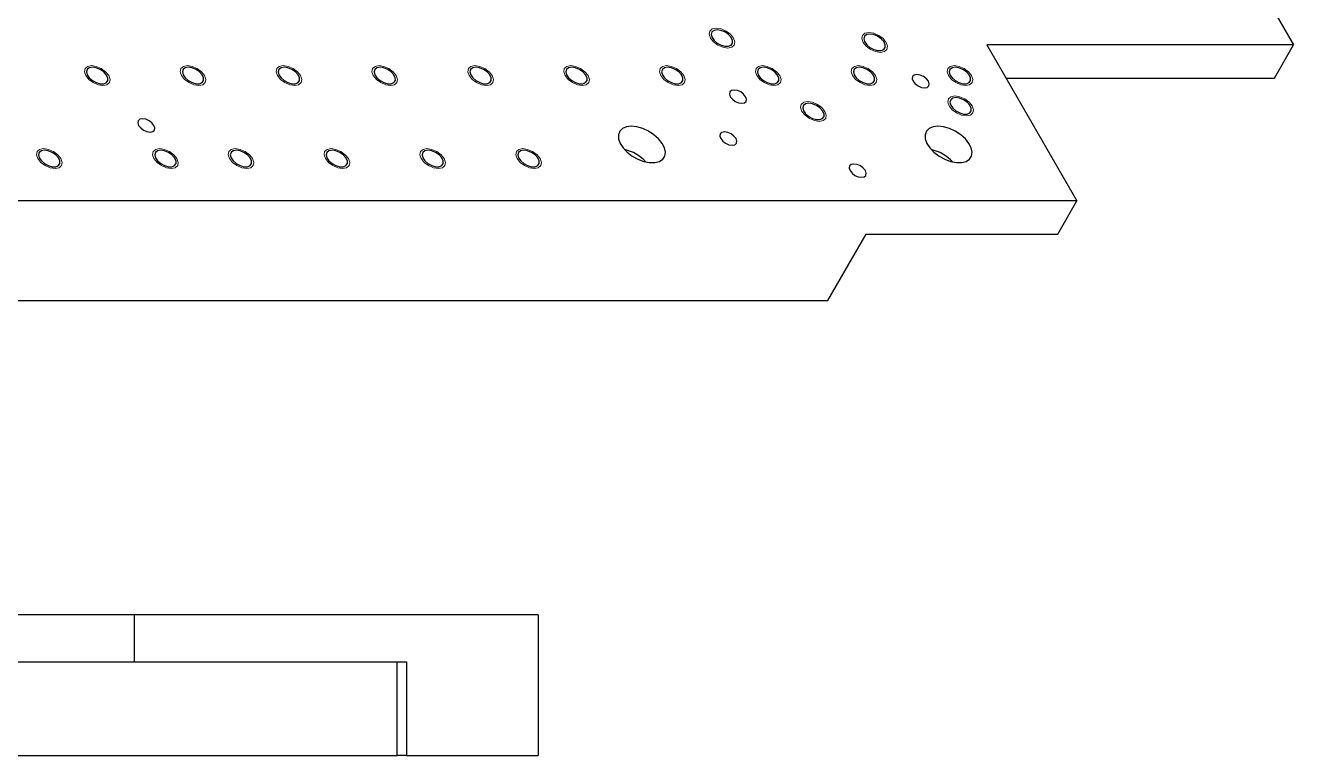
# Model space of a CAD drawing. Header units: millimetres. Extents: x 0 to 841, y 0 to 594.
# Drawn here: x 169.1 to 304.1, y 335.8 to 413.6 of the extents above; entities that cross this region are included whole.
import ezdxf

# ---------------------------------------------------------------- set-up
doc = ezdxf.new("R2010")
doc.units = ezdxf.units.MM

msp = doc.modelspace()

# ---------------------------------------------------------------- linework, layer by layer
at = {"color": 7, "linetype": 'Continuous', "lineweight": 25}
for p, q in [((295.94509304, 425.65242705), (304.10917415, 411.51029142)), ((304.10917415, 411.51029142), (271.44754168, 411.51029142)), ((271.44754168, 411.51029142), (281.03754796, 394.89811334)), ((302.06815387, 407.97475752), (304.10917415, 411.51029142)), ((273.48856196, 407.97475752), (302.06815387, 407.97475752)), ((281.03754796, 394.89811334), (148.34966603, 394.89811334)), ((278.99652768, 391.36257943), (281.03754796, 394.89811334)), ((254.50096682, 384.29151162), (258.58300738, 391.36257943)), ((258.58300738, 391.36257943), (278.99652768, 391.36257943)), ((142.22660519, 384.29151162), (254.50096682, 384.29151162)), ((180.66222092, 350.79746407), (159.91222092, 350.79746407)), ((180.66222092, 350.79746407), (180.66222092, 345.79746407)), ((223.66905337, 350.79746407), (180.66222092, 350.79746407)), ((223.66905337, 350.79746407), (223.66905337, 335.79746407)), ((119.66222092, 345.79746407), (180.66222092, 345.79746407)), ((180.66222092, 345.79746407), (209.66222092, 345.79746407)), ((208.66222092, 335.79746407), (208.66222092, 345.79746407)), ((209.66222092, 345.79746407), (209.66222092, 335.79746407)), ((110.27821642, 335.79746407), (208.66222092, 335.79746407)), ((209.66222092, 335.79746407), (208.66222092, 335.79746407)), ((209.66222092, 335.79746407), (223.66905337, 335.79746407))]:
    msp.add_line(p, q, dxfattribs=at)
at = {"color": 7, "linetype": 'Continuous', "lineweight": 18, "flags": 128}
for points in [[(242.62857872, 413.29866362), (243.14390271, 413.21792567), (243.67399134, 412.98800345), (244.13814343, 412.64390052), (244.46569602, 412.23800345), (244.60678221, 411.83210637), (244.53992291, 411.48800345), (244.27529682, 411.25808122), (243.85319089, 411.17734328), (243.3378669, 411.25808122), (242.80777827, 411.48800345), (242.34362618, 411.83210637), (242.01607359, 412.23800345), (241.8749874, 412.64390052), (241.9418467, 412.98800345), (242.20647279, 413.21792567), (242.62857872, 413.29866362)], [(258.88262899, 412.84190093), (259.39795298, 412.76116298), (259.92804161, 412.53124076), (260.3921937, 412.18713783), (260.7197463, 411.78124076), (260.86083249, 411.37534368), (260.79397318, 411.03124076), (260.5293471, 410.80131853), (260.10724116, 410.72058059), (259.59191718, 410.80131853), (259.06182854, 411.03124076), (258.59767646, 411.37534368), (258.27012386, 411.78124076), (258.12903767, 412.18713783), (258.19589698, 412.53124076), (258.46052306, 412.76116298), (258.88262899, 412.84190093)], [(176.1041629, 409.30636702), (176.61948689, 409.22562908), (177.14957552, 408.99570685), (177.61372761, 408.65160393), (177.9412802, 408.24570685), (178.08236639, 407.83980978), (178.01550709, 407.49570685), (177.750881, 407.26578463), (177.32877507, 407.18504668), (176.81345108, 407.26578463), (176.28336245, 407.49570685), (175.81921036, 407.83980978), (175.49165777, 408.24570685), (175.35057158, 408.65160393), (175.41743088, 408.99570685), (175.68205697, 409.22562908), (176.1041629, 409.30636702)], [(186.31092305, 409.30636702), (186.82624704, 409.22562908), (187.35633567, 408.99570685), (187.82048776, 408.65160393), (188.14804035, 408.24570685), (188.28912654, 407.83980978), (188.22226724, 407.49570685), (187.95764115, 407.26578463), (187.53553522, 407.18504668), (187.02021123, 407.26578463), (186.4901226, 407.49570685), (186.02597051, 407.83980978), (185.69841792, 408.24570685), (185.55733172, 408.65160393), (185.62419103, 408.99570685), (185.88881711, 409.22562908), (186.31092305, 409.30636702)], [(196.5176832, 409.30636702), (197.03300718, 409.22562908), (197.56309582, 408.99570685), (198.0272479, 408.65160393), (198.3548005, 408.24570685), (198.49588669, 407.83980978), (198.42902738, 407.49570685), (198.1644013, 407.26578463), (197.74229537, 407.18504668), (197.22697138, 407.26578463), (196.69688275, 407.49570685), (196.23273066, 407.83980978), (195.90517806, 408.24570685), (195.76409187, 408.65160393), (195.83095118, 408.99570685), (196.09557726, 409.22562908), (196.5176832, 409.30636702)], [(206.72444335, 409.30636702), (207.23976733, 409.22562908), (207.76985596, 408.99570685), (208.23400805, 408.65160393), (208.56156065, 408.24570685), (208.70264684, 407.83980978), (208.63578753, 407.49570685), (208.37116145, 407.26578463), (207.94905551, 407.18504668), (207.43373153, 407.26578463), (206.9036429, 407.49570685), (206.43949081, 407.83980978), (206.11193821, 408.24570685), (205.97085202, 408.65160393), (206.03771133, 408.99570685), (206.30233741, 409.22562908), (206.72444335, 409.30636702)], [(216.9312035, 409.30636702), (217.44652748, 409.22562908), (217.97661611, 408.99570685), (218.4407682, 408.65160393), (218.7683208, 408.24570685), (218.90940699, 407.83980978), (218.84254768, 407.49570685), (218.5779216, 407.26578463), (218.15581566, 407.18504668), (217.64049168, 407.26578463), (217.11040305, 407.49570685), (216.64625096, 407.83980978), (216.31869836, 408.24570685), (216.17761217, 408.65160393), (216.24447148, 408.99570685), (216.50909756, 409.22562908), (216.9312035, 409.30636702)], [(227.13796364, 409.30636701), (227.65328762, 409.22562906), (228.18337625, 408.99570684), (228.64752834, 408.65160391), (228.97508094, 408.24570684), (229.11616713, 407.83980976), (229.04930782, 407.49570684), (228.78468174, 407.26578462), (228.3625758, 407.18504667), (227.84725182, 407.26578462), (227.31716319, 407.49570684), (226.8530111, 407.83980976), (226.5254585, 408.24570684), (226.38437231, 408.65160391), (226.45123162, 408.99570684), (226.7158577, 409.22562906), (227.13796364, 409.30636701)], [(237.34472379, 409.30636701), (237.86004777, 409.22562906), (238.3901364, 408.99570684), (238.85428849, 408.65160391), (239.18184109, 408.24570684), (239.32292728, 407.83980976), (239.25606797, 407.49570684), (238.99144189, 407.26578462), (238.56933595, 407.18504667), (238.05401197, 407.26578462), (237.52392334, 407.49570684), (237.05977125, 407.83980976), (236.73221865, 408.24570684), (236.59113246, 408.65160391), (236.65799177, 408.99570684), (236.92261785, 409.22562906), (237.34472379, 409.30636701)], [(247.55148393, 409.30636701), (248.06680792, 409.22562906), (248.59689655, 408.99570684), (249.06104864, 408.65160391), (249.38860124, 408.24570684), (249.52968743, 407.83980976), (249.46282812, 407.49570684), (249.19820204, 407.26578462), (248.7760961, 407.18504667), (248.26077212, 407.26578462), (247.73068348, 407.49570684), (247.2665314, 407.83980976), (246.9389788, 408.24570684), (246.79789261, 408.65160391), (246.86475192, 408.99570684), (247.129378, 409.22562906), (247.55148393, 409.30636701)], [(257.75824408, 409.30636701), (258.27356807, 409.22562906), (258.8036567, 408.99570684), (259.26780879, 408.65160391), (259.59536138, 408.24570684), (259.73644758, 407.83980976), (259.66958827, 407.49570684), (259.40496219, 407.26578462), (258.98285625, 407.18504667), (258.46753226, 407.26578462), (257.93744363, 407.49570684), (257.47329155, 407.83980976), (257.14573895, 408.24570684), (257.00465276, 408.65160391), (257.07151206, 408.99570684), (257.33613815, 409.22562906), (257.75824408, 409.30636701)], [(267.96500423, 409.30636701), (268.48032822, 409.22562906), (269.01041685, 408.99570684), (269.47456894, 408.65160391), (269.80212153, 408.24570684), (269.94320772, 407.83980976), (269.87634842, 407.49570684), (269.61172233, 407.26578462), (269.1896164, 407.18504667), (268.67429241, 407.26578462), (268.14420378, 407.49570684), (267.68005169, 407.83980976), (267.3524991, 408.24570684), (267.21141291, 408.65160391), (267.27827221, 408.99570684), (267.5428983, 409.22562906), (267.96500423, 409.30636701)], [(252.37164123, 405.48449669), (252.88696521, 405.40375874), (253.41705384, 405.17383652), (253.88120593, 404.8297336), (254.20875853, 404.42383652), (254.34984472, 404.01793945), (254.28298541, 403.67383652), (254.01835933, 403.4439143), (253.59625339, 403.36317635), (253.08092941, 403.4439143), (252.55084078, 403.67383652), (252.08668869, 404.01793945), (251.75913609, 404.42383652), (251.6180499, 404.8297336), (251.68490921, 405.17383652), (251.94953529, 405.40375874), (252.37164123, 405.48449669)], [(268.04258638, 406.07592985), (268.55791037, 405.9951919), (269.087999, 405.76526967), (269.55215109, 405.42116675), (269.87970368, 405.01526967), (270.02078987, 404.6093726), (269.95393057, 404.26526967), (269.68930448, 404.03534745), (269.26719855, 403.9546095), (268.75187456, 404.03534745), (268.22178593, 404.26526967), (267.75763384, 404.6093726), (267.43008125, 405.01526967), (267.28899506, 405.42116675), (267.35585436, 405.76526967), (267.62048044, 405.9951919), (268.04258638, 406.07592985)], [(170.99995345, 400.46753226), (171.51527744, 400.38679431), (172.04536607, 400.15687209), (172.50951816, 399.81276916), (172.83707075, 399.40687209), (172.97815694, 399.00097501), (172.91129764, 398.65687209), (172.64667155, 398.42694986), (172.22456562, 398.34621191), (171.70924163, 398.42694986), (171.179153, 398.65687209), (170.71500091, 399.00097501), (170.38744832, 399.40687209), (170.24636213, 399.81276916), (170.31322143, 400.15687209), (170.57784752, 400.38679431), (170.99995345, 400.46753226)], [(183.3711184, 400.46753226), (183.88644238, 400.38679431), (184.41653101, 400.15687209), (184.8806831, 399.81276916), (185.2082357, 399.40687209), (185.34932189, 399.00097501), (185.28246258, 398.65687209), (185.0178365, 398.42694986), (184.59573056, 398.34621191), (184.08040658, 398.42694986), (183.55031795, 398.65687209), (183.08616586, 399.00097501), (182.75861326, 399.40687209), (182.61752707, 399.81276916), (182.68438638, 400.15687209), (182.94901246, 400.38679431), (183.3711184, 400.46753226)], [(191.41347375, 400.46753226), (191.92879773, 400.38679431), (192.45888637, 400.15687209), (192.92303845, 399.81276916), (193.25059105, 399.40687209), (193.39167724, 399.00097501), (193.32481793, 398.65687209), (193.06019185, 398.42694986), (192.63808592, 398.34621191), (192.12276193, 398.42694986), (191.5926733, 398.65687209), (191.12852121, 399.00097501), (190.80096861, 399.40687209), (190.65988242, 399.81276916), (190.72674173, 400.15687209), (190.99136781, 400.38679431), (191.41347375, 400.46753226)], [(201.6202339, 400.46753226), (202.13555788, 400.38679431), (202.66564651, 400.15687209), (203.1297986, 399.81276916), (203.4573512, 399.40687209), (203.59843739, 399.00097501), (203.53157808, 398.65687209), (203.266952, 398.42694986), (202.84484606, 398.34621191), (202.32952208, 398.42694986), (201.79943345, 398.65687209), (201.33528136, 399.00097501), (201.00772876, 399.40687209), (200.86664257, 399.81276916), (200.93350188, 400.15687209), (201.19812796, 400.38679431), (201.6202339, 400.46753226)], [(211.82699405, 400.46753226), (212.34231803, 400.38679431), (212.87240666, 400.15687209), (213.33655875, 399.81276916), (213.66411135, 399.40687209), (213.80519754, 399.00097501), (213.73833823, 398.65687209), (213.47371215, 398.42694986), (213.05160621, 398.34621191), (212.53628223, 398.42694986), (212.0061936, 398.65687209), (211.54204151, 399.00097501), (211.21448891, 399.40687209), (211.07340272, 399.81276916), (211.14026203, 400.15687209), (211.40488811, 400.38679431), (211.82699405, 400.46753226)], [(222.03375419, 400.46753226), (222.54907818, 400.38679431), (223.07916681, 400.15687209), (223.5433189, 399.81276916), (223.8708715, 399.40687209), (224.01195769, 399.00097501), (223.94509838, 398.65687209), (223.6804723, 398.42694986), (223.25836636, 398.34621191), (222.74304238, 398.42694986), (222.21295374, 398.65687209), (221.74880166, 399.00097501), (221.42124906, 399.40687209), (221.28016287, 399.81276916), (221.34702218, 400.15687209), (221.61164826, 400.38679431), (222.03375419, 400.46753226)]]:
    msp.add_lwpolyline(points, dxfattribs=at)
at = {"color": 7, "linetype": 'Continuous', "lineweight": 25, "flags": 128}
for points in [[(242.73062974, 413.12188692), (242.39637542, 413.06220024), (242.17617677, 412.89120122), (242.09977285, 412.63198422), (242.17748242, 412.31955793), (242.39881037, 411.99611725), (242.73386514, 411.70534465), (243.13739573, 411.48651057), (243.55490309, 411.36916977), (243.93000054, 411.36916977), (244.21202909, 411.48651057), (244.36289923, 411.70534465), (244.3622351, 411.99611725), (244.2101264, 412.31955793), (243.92711625, 412.63198422), (243.55142674, 412.89120122), (243.13379683, 413.06220024), (242.73062974, 413.12188692)], [(258.98468001, 412.66512423), (258.65042569, 412.60543755), (258.43022705, 412.43443853), (258.35382312, 412.17522152), (258.43153269, 411.86279524), (258.65286064, 411.53935456), (258.98791541, 411.24858196), (259.391446, 411.02974788), (259.80895336, 410.91240708), (260.18405081, 410.91240708), (260.46607936, 411.02974788), (260.6169495, 411.24858196), (260.61628537, 411.53935456), (260.46417667, 411.86279524), (260.18116652, 412.17522152), (259.80547702, 412.43443853), (259.3878471, 412.60543755), (258.98468001, 412.66512423)], [(176.20621392, 409.12959033), (175.8719596, 409.06990365), (175.65176095, 408.89890462), (175.57535703, 408.63968762), (175.6530666, 408.32726133), (175.87439455, 408.00382066), (176.20944932, 407.71304805), (176.61297991, 407.49421397), (177.03048727, 407.37687317), (177.40558472, 407.37687317), (177.68761327, 407.49421397), (177.83848341, 407.71304805), (177.83781928, 408.00382066), (177.68571058, 408.32726133), (177.40270043, 408.63968762), (177.02701092, 408.89890462), (176.60938101, 409.06990365), (176.20621392, 409.12959033)], [(186.41297406, 409.12959033), (186.07871975, 409.06990365), (185.8585211, 408.89890462), (185.78211718, 408.63968762), (185.85982674, 408.32726133), (186.0811547, 408.00382066), (186.41620947, 407.71304805), (186.81974006, 407.49421397), (187.23724742, 407.37687317), (187.61234487, 407.37687317), (187.89437342, 407.49421397), (188.04524356, 407.71304805), (188.04457943, 408.00382066), (187.89247073, 408.32726133), (187.60946058, 408.63968762), (187.23377107, 408.89890462), (186.81614116, 409.06990365), (186.41297406, 409.12959033)], [(196.61973421, 409.12959033), (196.2854799, 409.06990365), (196.06528125, 408.89890462), (195.98887733, 408.63968762), (196.06658689, 408.32726133), (196.28791485, 408.00382066), (196.62296962, 407.71304805), (197.0265002, 407.49421397), (197.44400756, 407.37687317), (197.81910502, 407.37687317), (198.10113357, 407.49421397), (198.2520037, 407.71304805), (198.25133957, 408.00382066), (198.09923087, 408.32726133), (197.81622073, 408.63968762), (197.44053122, 408.89890462), (197.0229013, 409.06990365), (196.61973421, 409.12959033)], [(206.82649436, 409.12959033), (206.49224004, 409.06990365), (206.2720414, 408.89890462), (206.19563747, 408.63968762), (206.27334704, 408.32726133), (206.49467499, 408.00382066), (206.82972977, 407.71304805), (207.23326035, 407.49421397), (207.65076771, 407.37687317), (208.02586516, 407.37687317), (208.30789372, 407.49421397), (208.45876385, 407.71304805), (208.45809972, 408.00382066), (208.30599102, 408.32726133), (208.02298088, 408.63968762), (207.64729137, 408.89890462), (207.22966145, 409.06990365), (206.82649436, 409.12959033)], [(217.03325451, 409.12959033), (216.69900019, 409.06990365), (216.47880155, 408.89890462), (216.40239762, 408.63968762), (216.48010719, 408.32726133), (216.70143514, 408.00382066), (217.03648991, 407.71304805), (217.4400205, 407.49421397), (217.85752786, 407.37687317), (218.23262531, 407.37687317), (218.51465387, 407.49421397), (218.665524, 407.71304805), (218.66485987, 408.00382066), (218.51275117, 408.32726133), (218.22974102, 408.63968762), (217.85405152, 408.89890462), (217.4364216, 409.06990365), (217.03325451, 409.12959033)], [(227.24001465, 409.12959032), (226.90576033, 409.06990364), (226.68556169, 408.89890461), (226.60915776, 408.63968761), (226.68686733, 408.32726132), (226.90819528, 408.00382064), (227.24325006, 407.71304804), (227.64678064, 407.49421396), (228.064288, 407.37687316), (228.43938545, 407.37687316), (228.72141401, 407.49421396), (228.87228414, 407.71304804), (228.87162001, 408.00382064), (228.71951131, 408.32726132), (228.43650117, 408.63968761), (228.06081166, 408.89890461), (227.64318174, 409.06990364), (227.24001465, 409.12959032)], [(237.4467748, 409.12959032), (237.11252048, 409.06990364), (236.89232184, 408.89890461), (236.81591791, 408.63968761), (236.89362748, 408.32726132), (237.11495543, 408.00382064), (237.4500102, 407.71304804), (237.85354079, 407.49421396), (238.27104815, 407.37687316), (238.6461456, 407.37687316), (238.92817416, 407.49421396), (239.07904429, 407.71304804), (239.07838016, 408.00382064), (238.92627146, 408.32726132), (238.64326131, 408.63968761), (238.26757181, 408.89890461), (237.84994189, 409.06990364), (237.4467748, 409.12959032)], [(247.65353495, 409.12959032), (247.31928063, 409.06990364), (247.09908199, 408.89890461), (247.02267806, 408.63968761), (247.10038763, 408.32726132), (247.32171558, 408.00382064), (247.65677035, 407.71304804), (248.06030094, 407.49421396), (248.4778083, 407.37687316), (248.85290575, 407.37687316), (249.1349343, 407.49421396), (249.28580444, 407.71304804), (249.28514031, 408.00382064), (249.13303161, 408.32726132), (248.85002146, 408.63968761), (248.47433196, 408.89890461), (248.05670204, 409.06990364), (247.65353495, 409.12959032)], [(257.8602951, 409.12959032), (257.52604078, 409.06990364), (257.30584214, 408.89890461), (257.22943821, 408.63968761), (257.30714778, 408.32726132), (257.52847573, 408.00382064), (257.8635305, 407.71304804), (258.26706109, 407.49421396), (258.68456845, 407.37687316), (259.0596659, 407.37687316), (259.34169445, 407.49421396), (259.49256459, 407.71304804), (259.49190046, 408.00382064), (259.33979176, 408.32726132), (259.05678161, 408.63968761), (258.6810921, 408.89890461), (258.26346219, 409.06990364), (257.8602951, 409.12959032)], [(263.99805251, 408.34979018), (263.71664855, 408.29596488), (263.54023116, 408.1426834), (263.49565829, 407.91328145), (263.58971575, 407.6426834), (263.80808415, 407.37208535), (264.11751887, 407.1426834), (264.47091129, 406.98940192), (264.81446062, 406.93557662), (265.09586458, 406.98940192), (265.27228196, 407.1426834), (265.31685484, 407.37208535), (265.22279737, 407.6426834), (265.00442898, 407.91328145), (264.69499425, 408.1426834), (264.34160183, 408.29596488), (263.99805251, 408.34979018)], [(268.06705525, 409.12959032), (267.73280093, 409.06990364), (267.51260228, 408.89890461), (267.43619836, 408.63968761), (267.51390793, 408.32726132), (267.73523588, 408.00382064), (268.07029065, 407.71304804), (268.47382124, 407.49421396), (268.8913286, 407.37687316), (269.26642605, 407.37687316), (269.5484546, 407.49421396), (269.69932474, 407.71304804), (269.69866061, 408.00382064), (269.54655191, 408.32726132), (269.26354176, 408.63968761), (268.88785225, 408.89890461), (268.47022234, 409.06990364), (268.06705525, 409.12959032)], [(244.53447089, 406.70628486), (244.25306693, 406.65245956), (244.07664954, 406.49917808), (244.03207667, 406.26977613), (244.12613413, 405.99917808), (244.34450253, 405.72858003), (244.65393726, 405.49917808), (245.00732968, 405.34589659), (245.350879, 405.29207129), (245.63228296, 405.34589659), (245.80870035, 405.49917808), (245.85327322, 405.72858003), (245.75921576, 405.99917808), (245.54084736, 406.26977613), (245.23141264, 406.49917808), (244.87802021, 406.65245956), (244.53447089, 406.70628486)], [(252.47369224, 405.30772), (252.13943792, 405.24803332), (251.91923928, 405.07703429), (251.84283535, 404.81781729), (251.92054492, 404.505391), (252.14187287, 404.18195033), (252.47692764, 403.89117772), (252.88045823, 403.67234364), (253.29796559, 403.55500284), (253.67306304, 403.55500284), (253.9550916, 403.67234364), (254.10596173, 403.89117772), (254.1052976, 404.18195033), (253.9531889, 404.505391), (253.67017875, 404.81781729), (253.29448925, 405.07703429), (252.87685933, 405.24803332), (252.47369224, 405.30772)], [(268.14463739, 405.89915315), (267.81038308, 405.83946647), (267.59018443, 405.66846744), (267.51378051, 405.40925044), (267.59149008, 405.09682415), (267.81281803, 404.77338348), (268.1478728, 404.48261088), (268.55140339, 404.2637768), (268.96891075, 404.14643599), (269.3440082, 404.14643599), (269.62603675, 404.2637768), (269.77690689, 404.48261088), (269.77624276, 404.77338348), (269.62413406, 405.09682415), (269.34112391, 405.40925044), (268.9654344, 405.66846744), (268.54780449, 405.83946647), (268.14463739, 405.89915315)], [(181.53420014, 403.64951277), (181.25279619, 403.59568747), (181.0763788, 403.44240599), (181.03180593, 403.21300404), (181.12586339, 402.94240599), (181.34423179, 402.67180794), (181.65366651, 402.44240599), (182.00705893, 402.28912451), (182.35060826, 402.23529921), (182.63201221, 402.28912451), (182.8084296, 402.44240599), (182.85300247, 402.67180794), (182.75894501, 402.94240599), (182.54057661, 403.21300404), (182.23114189, 403.44240599), (181.87774947, 403.59568747), (181.53420014, 403.64951277)], [(233.57964875, 402.84823336), (233.0564861, 402.78714195), (232.63673034, 402.6077063), (232.34675625, 402.32120103), (232.20478398, 401.94562831), (232.21973416, 401.50458675), (232.39066742, 401.02578862), (232.7068434, 400.53931857), (233.1483956, 400.0757433), (233.68757966, 399.66419095), (234.29051667, 399.33052086), (234.91932188, 399.09569876), (235.53448515, 398.97447938), (236.0973535, 398.97447938), (236.57255985, 399.09569876), (236.93024523, 399.33052086), (237.14793496, 399.66419095), (237.21195079, 400.0757433), (237.11827036, 400.53931857), (236.87277998, 401.02578862), (236.49090469, 401.50458675), (235.99663913, 401.94562831), (235.42103982, 402.32120103), (234.80027379, 402.6077063), (234.17334603, 402.78714195), (233.57964875, 402.84823336)], [(266.24128122, 402.84823336), (265.71811858, 402.78714195), (265.29836281, 402.6077063), (265.00838873, 402.32120103), (264.86641645, 401.94562831), (264.88136664, 401.50458675), (265.0522999, 401.02578862), (265.36847588, 400.53931857), (265.81002807, 400.0757433), (266.34921214, 399.66419095), (266.95214915, 399.33052086), (267.58095436, 399.09569876), (268.19611762, 398.97447938), (268.75898597, 398.97447938), (269.23419232, 399.09569876), (269.59187771, 399.33052086), (269.80956743, 399.66419095), (269.87358326, 400.0757433), (269.77990284, 400.53931857), (269.53441245, 401.02578862), (269.15253717, 401.50458675), (268.65827161, 401.94562831), (268.0826723, 402.32120103), (267.46190626, 402.6077063), (266.83497851, 402.78714195), (266.24128122, 402.84823336)], [(243.50842574, 402.24463489), (243.22702178, 402.1908096), (243.0506044, 402.03752811), (243.00603152, 401.80812616), (243.10008898, 401.53752811), (243.31845738, 401.26693006), (243.62789211, 401.03752811), (243.98128453, 400.88424663), (244.32483385, 400.83042133), (244.60623781, 400.88424663), (244.7826552, 401.03752811), (244.82722807, 401.26693006), (244.73317061, 401.53752811), (244.51480221, 401.80812616), (244.20536749, 402.03752811), (243.85197506, 402.1908096), (243.50842574, 402.24463489)], [(171.10200447, 400.29075556), (170.76775015, 400.23106888), (170.5475515, 400.06006986), (170.47114758, 399.80085285), (170.54885715, 399.48842656), (170.7701851, 399.16498589), (171.10523987, 398.87421329), (171.50877046, 398.65537921), (171.92627782, 398.53803841), (172.30137527, 398.53803841), (172.58340382, 398.65537921), (172.73427396, 398.87421329), (172.73360983, 399.16498589), (172.58150113, 399.48842656), (172.29849098, 399.80085285), (171.92280147, 400.06006986), (171.50517156, 400.23106888), (171.10200447, 400.29075556)], [(183.47316941, 400.29075556), (183.13891509, 400.23106888), (182.91871645, 400.06006986), (182.84231252, 399.80085285), (182.92002209, 399.48842656), (183.14135004, 399.16498589), (183.47640481, 398.87421329), (183.8799354, 398.65537921), (184.29744276, 398.53803841), (184.67254021, 398.53803841), (184.95456877, 398.65537921), (185.1054389, 398.87421329), (185.10477477, 399.16498589), (184.95266607, 399.48842656), (184.66965592, 399.80085285), (184.29396642, 400.06006986), (183.8763365, 400.23106888), (183.47316941, 400.29075556)], [(191.51552476, 400.29075556), (191.18127045, 400.23106888), (190.9610718, 400.06006986), (190.88466788, 399.80085285), (190.96237744, 399.48842656), (191.1837054, 399.16498589), (191.51876017, 398.87421329), (191.92229075, 398.65537921), (192.33979811, 398.53803841), (192.71489557, 398.53803841), (192.99692412, 398.65537921), (193.14779425, 398.87421329), (193.14713013, 399.16498589), (192.99502143, 399.48842656), (192.71201128, 399.80085285), (192.33632177, 400.06006986), (191.91869185, 400.23106888), (191.51552476, 400.29075556)], [(201.72228491, 400.29075556), (201.38803059, 400.23106888), (201.16783195, 400.06006986), (201.09142802, 399.80085285), (201.16913759, 399.48842656), (201.39046554, 399.16498589), (201.72552032, 398.87421329), (202.1290509, 398.65537921), (202.54655826, 398.53803841), (202.92165571, 398.53803841), (203.20368427, 398.65537921), (203.3545544, 398.87421329), (203.35389027, 399.16498589), (203.20178157, 399.48842656), (202.91877143, 399.80085285), (202.54308192, 400.06006986), (202.125452, 400.23106888), (201.72228491, 400.29075556)], [(211.92904506, 400.29075556), (211.59479074, 400.23106888), (211.3745921, 400.06006986), (211.29818817, 399.80085285), (211.37589774, 399.48842656), (211.59722569, 399.16498589), (211.93228046, 398.87421329), (212.33581105, 398.65537921), (212.75331841, 398.53803841), (213.12841586, 398.53803841), (213.41044442, 398.65537921), (213.56131455, 398.87421329), (213.56065042, 399.16498589), (213.40854172, 399.48842656), (213.12553157, 399.80085285), (212.74984207, 400.06006986), (212.33221215, 400.23106888), (211.92904506, 400.29075556)], [(222.13580521, 400.29075556), (221.80155089, 400.23106888), (221.58135225, 400.06006986), (221.50494832, 399.80085285), (221.58265789, 399.48842656), (221.80398584, 399.16498589), (222.13904061, 398.87421329), (222.5425712, 398.65537921), (222.96007856, 398.53803841), (223.33517601, 398.53803841), (223.61720456, 398.65537921), (223.7680747, 398.87421329), (223.76741057, 399.16498589), (223.61530187, 399.48842656), (223.33229172, 399.80085285), (222.95660222, 400.06006986), (222.5389723, 400.23106888), (222.13580521, 400.29075556)], [(257.28041514, 398.82409549), (256.99901118, 398.77027019), (256.82259379, 398.61698871), (256.77802092, 398.38758676), (256.87207838, 398.11698871), (257.09044678, 397.84639066), (257.39988151, 397.61698871), (257.75327393, 397.46370723), (258.09682325, 397.40988193), (258.37822721, 397.46370723), (258.5546446, 397.61698871), (258.59921747, 397.84639066), (258.50516001, 398.11698871), (258.28679161, 398.38758676), (257.97735688, 398.61698871), (257.62396446, 398.77027019), (257.28041514, 398.82409549)]]:
    msp.add_lwpolyline(points, dxfattribs=at)
at = {"color": 7, "linetype": 'Continuous', "lineweight": 25}
for centre in [(231.86625082, 395.99113222), (264.5278833, 395.99113222)]:
    msp.add_arc(centre, 4.48768173, 42.6902394199, 77.3151371128, dxfattribs=at)

doc.saveas('drawing.dxf')
